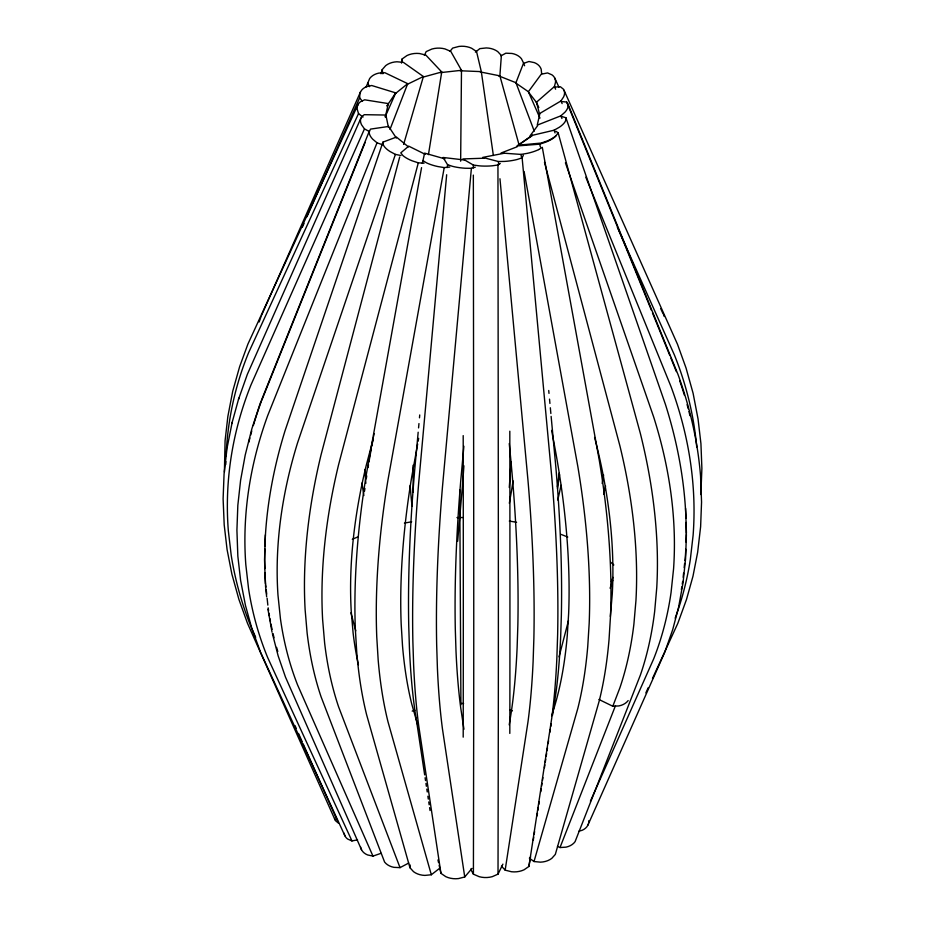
<?xml version="1.0" encoding="UTF-8"?>
<svg xmlns="http://www.w3.org/2000/svg" width="925" height="925" viewBox="0 0 925 925"><rect width="100%" height="100%" fill="white"/><g stroke="black" fill="none" stroke-linecap="round" stroke-linejoin="round"><path stroke-width="1.39" d="M463.194 737.144L463.217 725.628A452.984 1.133 89.9 0 0 463.298 651.767L463.309 630.041A452.984 1.133 89.9 0 0 463.217 451.469L463.194 435.617M502.899 864.123L498.02 874.137L492.262 876.669A20.547 16.87 0.1 0 1 479.196 876.692L473.415 874.183L473.681 727.848A476.144 1.191 89.9 0 0 473.739 667.399L473.75 644.563A476.144 1.191 89.9 0 0 473.681 485.914L473.346 175.114M498.02 874.137L498.297 727.802A476.144 1.191 89.9 0 0 498.355 667.353L498.367 644.517A476.144 1.191 89.9 0 0 498.297 485.879L497.951 164.997L500.263 163.471M509.814 733.421L509.872 704.549A447.214 1.122 89.9 0 0 509.929 647.778L509.929 626.329A447.214 1.122 89.9 0 0 509.872 477.335L509.814 431.2M460.65 161.181L461.483 70.3L450.787 51.395L444.971 48.921A20.547 16.87 0.5 0 0 431.906 49.037L426.171 51.603L424.402 55.373M265.371 534.858L264.55 559.787L265.371 584.149M686.408 534.523L685.564 558.966L683.043 582.773L678.857 605.852M588.797 822.152L588.878 820.625M700.861 494.528L701.89 468.443L700.93 443.665L698.051 419.002L693.103 393.298L686.038 368L677.505 344.308L564.03 90.268M519.179 145.306L499.882 75.862L501.373 55.523L497.719 51.592A20.547 16.153 -15.5 0 0 486.296 47.938L479.844 48.632L475.392 52.158M457.667 541.241L462.246 488.25A447.214 88.731 -81.8 0 0 463.899 465.784M610.338 616.455L612.257 594.266A452.984 261.532 60 0 0 594.59 437.433M440.323 867.766L431.328 874.761L424.887 875.408A20.547 16.118 -15.8 0 1 413.533 871.674L409.948 867.719L410.191 865.002M418.169 432.218L416.736 448.035A452.984 94.269 -81.3 0 0 408.746 626.005L409.428 647.778A452.984 94.269 -81.3 0 0 416.736 722.194L424.667 774.896M418.562 427.905L418.956 423.581M419.476 417.834L419.73 414.955M446.659 174.756L418.655 483.417A476.144 99.091 -81.3 0 0 412.874 641.626L413.602 664.52A476.144 99.091 -81.3 0 0 418.655 725.35L440.947 873.35L445.792 876.669A20.547 16.685 -8.6 0 0 458.43 878.588L464.743 876.969L472.028 868.367M447.318 167.575L447.573 164.708L443.098 157.481L464.223 159.956M475.277 167.171L471.38 168.327L442.462 487.047A476.144 99.091 -81.3 0 0 436.681 645.257L437.409 668.139A476.144 99.091 -81.3 0 0 442.462 728.969L464.743 876.969M463.876 446.243L460.743 480.757A447.214 93.067 -81.3 0 0 455.308 629.347L455.99 650.853A447.214 93.067 -81.3 0 0 460.743 707.983L463.945 729.247M408.422 146.89L396.455 137.062L382.938 142.138L383.366 144.994A20.547 8.256 18.7 0 0 389.98 151.503L395.391 154.394L400.988 155.516M683.159 577.269L683.598 573.142M684.176 567.626L684.627 563.394M684.928 560.573L685.367 556.33A476.144 341.163 43.4 0 0 685.795 549.242M401.508 63.12L402.144 58.957L406.908 55.581A20.547 16.65 9.1 0 1 419.488 53.523L425.824 55.072L441.734 71.977L428.437 154.66M509.224 724.876L509.663 722.02A452.984 96.454 81.1 0 0 517.121 647.593L517.838 625.809A452.984 96.454 81.1 0 0 509.663 447.873L509.259 443.561M530.534 856.735L528.915 866.447L524.093 869.778A20.547 16.673 8.8 0 1 511.479 871.743L505.154 870.147L527.955 722.067A476.144 101.392 81.1 0 0 533.124 661.225L533.875 638.331A476.144 101.392 81.1 0 0 527.955 480.144L499.962 178.756M528.915 866.447L551.716 718.355A476.144 101.392 81.1 0 0 556.885 657.513L557.636 634.619A476.144 101.392 81.1 0 0 551.716 476.433L522.128 157.828L523.319 155.296M533.297 840.062L533.737 837.229M534.176 834.385L534.604 831.552M537.009 815.942L537.448 813.11M537.887 810.265L538.327 807.433M538.755 804.588L539.194 801.755M540.732 791.823L541.16 788.99M541.599 786.146L542.038 783.313M542.478 780.469L542.917 777.636M544.443 767.704L544.883 764.871M545.311 762.027L545.75 759.194M546.189 756.349L546.629 753.517M547.068 750.672L547.496 747.839M548.155 743.584L548.594 740.752M549.901 732.23L550.34 729.397M550.78 726.553L551.219 723.72M552.526 715.21L555.809 693.923A447.214 95.229 81.1 0 0 560.666 636.782L561.359 615.275A447.214 95.229 81.1 0 0 555.809 466.709L551.127 416.389M401.681 61.802L402.144 58.957M509.328 503.269L511.328 491.903A447.214 177.057 -72.3 0 0 513.051 480.827M421.557 167.645L366.612 472.814A476.144 192.666 -71.8 0 0 355.373 629.74L356.784 652.796A476.144 192.666 -71.8 0 0 366.612 714.736L409.948 867.719M422.332 163.39L424.621 153.122L444.867 158.857M373.608 436.38L374.116 433.547M449.77 167.067L444.22 167.598L387.991 479.855A476.144 192.666 -71.8 0 0 376.752 636.782L378.163 659.837A476.144 192.666 -71.8 0 0 387.991 721.789L431.328 874.761M417.637 444.058L411.741 476.757A447.214 180.953 -71.8 0 0 401.184 624.144L402.514 645.789A447.214 180.953 -71.8 0 0 411.741 703.983L417.637 724.761M418.146 441.213L418.655 438.369M396.351 138.068L388.673 126.448L370.462 129.118L369.225 131.917A20.547 9.62 21.8 0 0 372.706 139.189L377.03 142.808L382.36 144.693M232.163 422.355L227.053 448.082L224.07 474.062L223.11 498.864L224.208 524.938L227.088 549.612L231.874 574.078L238.916 599.435L247.438 623.173L334.931 819.631M385.286 117.14L388.315 103.588L364.658 99.807L360.415 101.773A20.547 12.568 24.7 0 0 357.166 109.081L358.53 113.578L362.993 117.093M539.818 113.891L537.24 125.129L560.839 115.845L565.013 112.145A20.547 9.793 -22.1 0 0 568.112 104.814L566.678 102.039L562.504 101.646M559.035 656.877L568.482 620.606M678.58 607.239L672.741 629.543L664.74 652.333L587.953 825.031M399.692 157.03L321.056 454.822A476.144 273.21 -60.3 0 0 305.123 609.691L307.123 633.001A476.144 273.21 -60.3 0 0 321.056 696.745L384.592 862.042A20.547 15.216 -20.9 0 0 393.888 867.338L400.028 867.638L408.746 863.037M424.078 163.182L418.308 162.835L338.562 464.812A476.144 273.21 -60.3 0 0 322.628 619.669L324.629 642.991A476.144 273.21 -60.3 0 0 338.562 706.735L400.028 867.638M373.18 439.109L366.184 465.599A447.214 256.607 -60.3 0 0 351.222 611.055L353.107 632.943A447.214 256.607 -60.3 0 0 358.414 664.717M238.511 399.334L247.357 374.301L360.866 118.25M231.84 423.569L238.835 398.143M366.15 86.938L369.676 78.498A20.547 15.147 21.2 0 1 378.799 73.098L384.904 72.728L407.717 83.666L389.992 129.419M551.739 715.788L552.93 711.637A452.984 185.254 71.5 0 0 567.268 635.544L568.632 613.61A452.984 185.254 71.5 0 0 552.93 437.479L551.635 430.403M538.743 149.549L542.293 147.295L599.122 459.367A476.144 194.736 71.5 0 1 610.488 616.247L609.055 639.302A476.144 194.736 71.5 0 1 599.122 701.289L555.324 854.411L551.774 858.377A20.547 16.107 16 0 1 540.454 862.158L534.014 861.533L577.824 708.4A476.144 194.736 71.5 0 0 587.745 646.413L589.179 623.357A476.144 194.736 71.5 0 0 577.824 466.478L524.082 171.437M380.996 73.769L382.21 69.629L385.69 65.629A20.547 16.06 16.3 0 1 396.917 61.778L403.358 62.357L423.396 76.532L403.612 144.416M610.095 588.242L612.836 580.067M382.938 142.138L285.073 430.657A476.144 335.289 -45.5 0 0 264.897 546.155M395.391 154.394L297.538 442.913A476.144 335.289 -45.5 0 0 277.974 595.087L280.437 618.744A476.144 335.289 -45.5 0 0 297.538 684.835L372.96 856.111L380.973 853.336M259.162 321.969L261.023 316.627M598.926 699.462L612.812 706.249L619.9 687.784A476.144 274.91 60 0 0 633.914 623.982L635.938 600.66A476.144 274.91 60 0 0 619.9 445.862L544.49 162.326M534.268 131.177L515.942 82.707L523.573 63.062L521.423 58.691A20.547 15.274 -20.7 0 0 512.011 53.465L505.848 53.199L500.899 55.87M557.463 846.34L560.007 847.543L615.495 705.613M611.413 581.409L613.009 577.385M369.41 130.888L260.041 403.786L251.843 428.818L245.206 455.088L240.604 480.26L237.829 505.351L236.916 530.245L237.841 556.145L240.604 580.38L245.46 605.436L251.889 628.607L260.596 652.379L344.933 835.842M261.648 400.618L365.109 142.496M377.03 142.808L267.672 415.649A476.144 374.694 -25.6 0 0 245.819 564.689L248.571 588.739A476.144 374.694 -25.6 0 0 267.672 657.571L351.962 840.941L357.547 839.842M538.801 107.52L536.396 102.282L554.41 86.58L555.567 82.059A20.547 12.742 -24.7 0 0 551.924 74.821L547.554 72.936L541.957 74.069M261.578 315.252L360.507 91.922M302.29 227.353L304.047 223.387M306.973 216.785L359.64 97.888L359.952 93.309A20.547 13.956 23.9 0 1 366.358 86.742L371.7 85.505L395.75 92.893L385.286 116.527M388.408 127.245L385.898 115.035L364.23 114.688L361.397 117.174A20.547 11.1 23.9 0 0 361.525 124.725L364.462 128.899L250.999 384.869A476.144 388.754 -0.9 0 0 228.313 530.534L231.169 555A476.144 388.754 -0.9 0 0 250.999 626.792L255.693 637.337M590.393 801.212L653.663 658.901A476.144 341.163 43.4 0 0 671.064 592.497L673.573 568.806A476.144 341.163 43.4 0 0 653.663 416.978L565.418 162.823M357.825 104.987L247.888 344.135L239.621 366.716L232.718 391.24L227.874 416.354L225.087 440.624L224.405 472.062M358.53 113.578L248.628 352.633A476.144 376.533 24 0 0 226.058 455.782M387.101 106.213L388.315 103.588M645.858 692.871L648.275 687.622M652.495 678.441L677.817 623.346L686.512 599.423L692.998 576.136L697.647 552.294L700.618 526.707L701.555 502.067L700.549 475.913C697.774 441.341 689.9 407.335 678.106 374.741L567.857 103.797M555.809 131.246L558.145 132.772L556.249 135.478A20.547 7.203 -15.3 0 1 547.242 140.947L541.171 143.063L518.254 145.19L532.372 135.154M387.078 105.623L395.75 92.893M539.969 118.123L528.383 91.725L541.657 73.653L541.148 69.086A20.547 14.106 -23.7 0 0 534.396 62.634L528.938 61.489L523.619 63.386M537.575 125.788L530.025 135.871L554.098 130.205L559.394 127.222A20.547 8.406 -19.1 0 0 565.661 120.597L565.903 117.729L561.984 116.573M536.373 101.715L539.414 113.671L560.943 100.975L563.707 96.743A20.547 11.273 -24.1 0 0 563.429 89.205L560.423 86.765L554.931 87.1M449.978 51.337L452.672 48.088L458.973 46.423A20.547 16.696 -8.2 0 1 471.646 48.262L476.548 51.546L481.312 71.63L493.372 155.516M555.937 135.882L555.023 136.796A20.547 7.099 -14.9 0 1 545.785 142.138L539.668 144.173L516.948 145.965L532.095 135.744M394.478 94.315L407.717 83.666M406.676 84.638L423.396 76.532M522.128 157.828L517.306 159.447A20.547 5.631 -5.3 0 1 504.692 161.412L498.367 161.528L482.677 157.412L503.79 153.33M517.248 146.728L501.119 152.983L520.983 154.417L527.423 153.33A20.547 6.198 -10.3 0 0 538.743 149.549M422.748 77.214L441.734 71.977M578.796 831.274L582.218 830.257A20.547 13.898 24 0 0 588.485 823.632M497.951 164.997L492.181 165.818A20.547 5.434 -0.1 0 1 479.115 165.841L473.334 165.043L462.893 158.938L484.087 158.21M440.323 72.647L461.483 70.3M471.38 168.327L465.055 168.234A20.547 5.619 5.2 0 1 452.417 166.315L447.573 164.708M560.007 847.543L566.077 847.138A20.547 15.089 21.4 0 0 575.084 841.669L640.32 675.238A476.144 281.57 58.8 0 0 654.68 611.24L656.738 587.895A476.144 281.57 58.8 0 0 640.32 433.316L558.145 132.772M612.812 706.249L618.929 705.925A20.547 15.193 21 0 0 628.168 700.583M460.153 70.763L481.312 71.63M372.96 856.111L367.549 854.931A20.547 14.048 -23.8 0 1 360.935 848.422L360.565 846.965M444.22 167.598L437.768 166.535A20.547 6.186 10.2 0 1 426.425 162.8L422.841 160.557M480.272 71.93L499.882 75.862M418.308 162.835L412.168 160.823A20.547 7.076 14.8 0 1 402.872 155.527L400.791 152.856L408.711 146.15L425.292 154.359M351.962 840.941L347.638 839.033A20.547 12.673 -24.7 0 1 344.192 833.194M498.598 75.827L515.942 82.707M364.462 128.899L369.422 131.558M515.734 82.996L528.383 91.725M529.343 858.157L534.014 861.533M501.454 866.147L505.154 870.147M359.64 97.888L362.334 101.137M528.591 92.257L536.396 102.282M470.628 869.118L473.415 874.183M367.711 82.903L369.503 86.672M554.711 77.977L558.931 87.158M660.716 308.649L663.132 313.887M554.41 86.58L555.613 89.205M560.943 100.975L562.123 103.6M617.368 227.296L674.383 354.934A476.144 388.685 -2.1 0 1 696.722 446.948M295.017 725.628L296.185 728.264M298.544 733.537L302.059 741.445M303.238 744.082L338.446 823.157L335.509 820.695A20.547 11.204 -24 0 1 334.584 818.463M361.536 849.809L285.478 677.088L278.136 655.825L272.389 633.613M566.678 102.039L651.385 310.21M652.472 312.881L669.85 355.593M670.937 358.252L676.36 371.596M560.839 115.845L561.926 118.516M585.814 177.23L671.076 386.743A476.144 377.701 22.9 0 1 693.103 535.39L690.327 559.486A476.144 377.701 22.9 0 1 675.157 618.189M663.734 315.194L664.243 316.477M523.573 63.062L524.591 65.756M565.903 117.729L665.468 404.514A476.144 341.163 43.4 0 1 685.945 518.266M554.098 130.205L555.035 132.922M350.91 612.789L355.778 630.838M539.668 144.173L540.408 146.959M437.964 859.938L438.554 862.62M439.155 865.303L440.947 873.35M520.983 154.417L521.503 157.25M267.938 609.228L272.043 632.237M382.21 69.629L382.858 73.792M425.095 777.74L425.523 780.584M425.951 783.44L426.379 786.285M426.818 789.129L427.246 791.985M427.882 796.252L428.31 799.107M428.749 801.952L429.177 804.796M429.605 807.652L430.033 810.497M265.961 587.063L265.521 582.831A476.144 335.289 -45.5 0 1 264.978 572.899M266.25 589.873L266.689 594.104M267.117 598.232L267.834 605.112M265.463 585.467L266.643 596.787M548.733 390.5L548.999 393.379M549.531 399.126L549.924 403.439M550.329 407.763L550.861 413.51M498.367 161.528L498.633 164.407M685.587 508.357L686.431 533.262M460.916 704.827L459.898 517.549A452.984 5.666 89.5 0 1 459.748 489.915M473.334 165.043L473.334 167.922M352.309 539.321A180.213 104.039 0 0 1 357.547 537.067M404.422 523.122A180.213 104.039 0 0 1 411.66 521.793M456.985 517.584A180.213 104.039 0 0 1 462.662 517.538M509.305 521.087A180.213 104.039 0 0 1 516.566 522.301M561.036 534.407A180.213 104.039 0 0 1 567.765 537.067M610.662 562.227A180.213 104.039 0 0 1 613.83 564.944M364.519 491.198A452.984 183.289 -71.8 0 1 364.901 488.423M366.3 478.699A452.984 183.289 -71.8 0 1 366.728 475.913M368.046 467.507A452.984 183.289 -71.8 0 1 368.508 464.697M368.983 461.887A452.984 183.289 -71.8 0 1 371.214 449.168M371.734 446.324A452.984 183.289 -71.8 0 1 373.353 437.803M277.778 651.454A476.144 335.289 -45.5 0 1 276.587 647.384M274.031 637.764A476.144 335.289 -45.5 0 1 273.025 633.59M272.077 629.393A476.144 335.289 -45.5 0 1 270.967 624.074M270.447 621.392A476.144 335.289 -45.5 0 1 269.95 618.709M269.464 616.015A476.144 335.289 -45.5 0 1 269.013 613.298M268.585 610.581A476.144 335.289 -45.5 0 1 268.181 607.852M264.839 568.609A476.144 335.289 -45.5 0 1 264.816 548.918M248.848 442.15A476.144 374.694 -25.6 0 1 249.9 437.976M250.629 435.201A476.144 374.694 -25.6 0 1 251.762 431.027M253.334 425.546A476.144 374.694 -25.6 0 1 261.116 401.959M225.792 464.419A476.144 376.533 24 0 1 225.862 461.54M363.872 495.534A452.984 189.174 71 0 1 361.964 483.023M365.849 483.324A447.214 99.542 80.7 0 1 364.832 469.484M412.007 506.333A452.984 100.825 80.7 0 1 410.122 485.486M413.197 492.019A447.214 5.596 89.5 0 1 413.07 465.263M511.051 462.014A452.984 89.875 -81.8 0 1 509.27 487.463M559.22 472.987A452.984 179.346 -72.3 0 1 557.347 486.851M559.544 474.56A476.144 188.515 -72.3 0 1 557.498 488.504M603.597 474.976A452.984 256.676 -60.9 0 1 602.187 483.451M561.024 485.267A447.214 253.404 -60.9 0 1 557.752 500.043M605.574 485.972A447.214 312.627 -46.3 0 1 603.655 494.123M679.69 380.73A476.144 377.701 22.9 0 1 684.35 395.091M687.09 404.607A476.144 377.701 22.9 0 1 688.212 408.757M688.928 411.521A476.144 377.701 22.9 0 1 689.957 415.672M686.084 522.405A476.144 341.163 43.4 0 1 686.061 542.096M682.673 581.397A476.144 341.163 43.4 0 1 682.257 584.137M681.817 586.866A476.144 341.163 43.4 0 1 681.355 589.583M412.203 711.117A102.779 59.339 0 0 1 414.828 710.296M460.766 703.486A102.779 59.339 0 0 1 463.575 703.474M509.791 710.088A102.779 59.339 0 0 1 512.404 710.886"/></g></svg>
